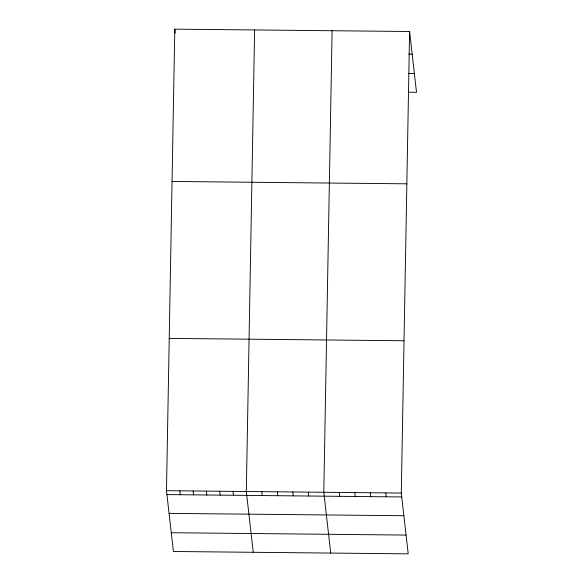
<?xml version="1.0" encoding="UTF-8"?>
<svg xmlns="http://www.w3.org/2000/svg" width="583" height="583" viewBox="0 0 583 583"><rect width="100%" height="100%" fill="white"/><g stroke="black" fill="none" stroke-linecap="round" stroke-linejoin="round"><path stroke-width="0.87" d="M409.587 31.511L401.286 493.058L408.209 553.85L173.413 551.489L166.483 490.697L174.791 29.15L409.587 31.511L416.517 92.303L408.77 92.223M254.618 29.952L246.317 491.498L253.241 552.29M332.106 30.731L323.798 492.278L330.729 553.07M408.727 54.146L412.174 54.183M408.348 73.465L414.375 73.524M172.051 181.459L406.847 183.82M169.223 338.388L404.026 340.749M166.483 490.697L401.286 493.058M166.927 494.595L401.731 496.956M169.07 513.368L403.866 515.729M171.271 532.716L406.074 535.077M385.786 492.905L386.23 496.796M370.292 492.744L370.737 496.643M354.792 492.591L355.236 496.483M339.299 492.438L339.743 496.33M308.305 492.125L308.75 496.016M292.804 491.965L293.249 495.863M277.311 491.812L277.756 495.703M261.811 491.658L262.255 495.55M233.011 491.367L233.455 495.259M174.791 29.15L175.235 33.042M219.704 491.229L220.148 495.127M206.397 491.097L206.841 494.996M193.097 490.966L193.541 494.858M179.79 490.828L180.234 494.727"/></g></svg>
